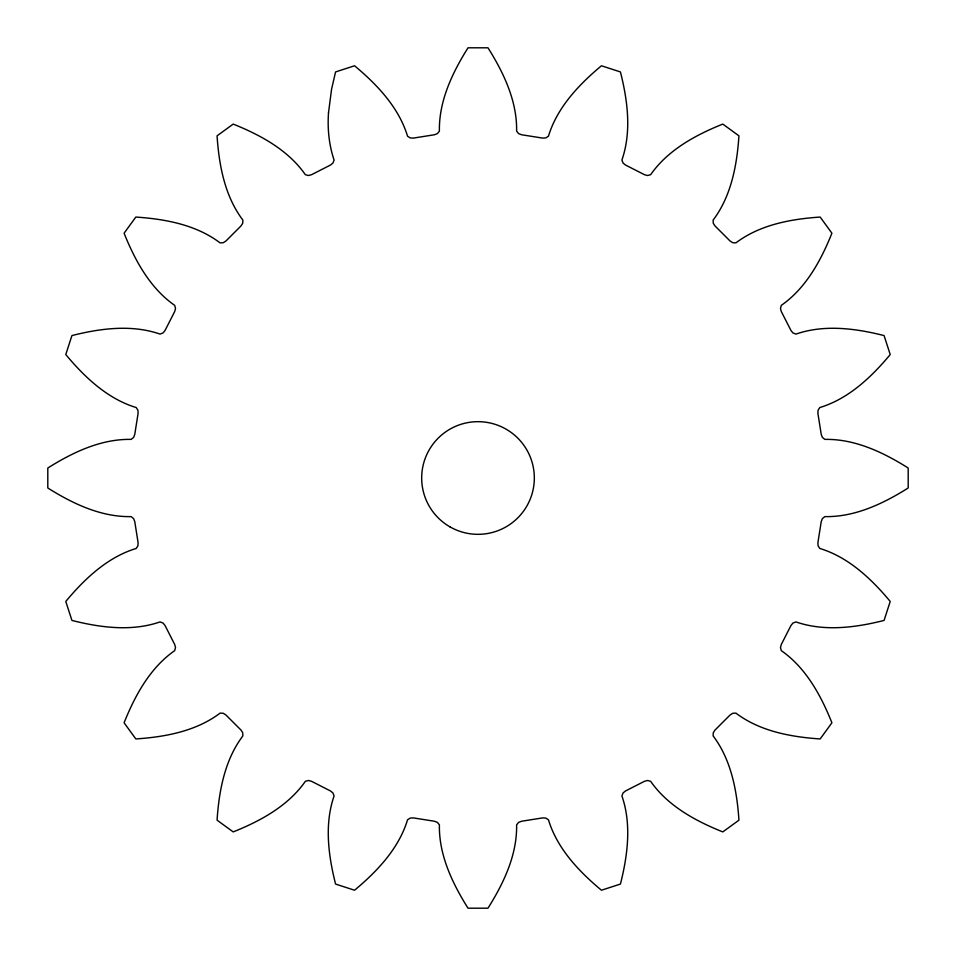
<?xml version="1.0" encoding="UTF-8"?>
<svg xmlns="http://www.w3.org/2000/svg" width="956" height="956" viewBox="0 0 956 956"><rect width="100%" height="100%" fill="white"/><g stroke="black" fill="none" stroke-linecap="round" stroke-linejoin="round"><path stroke-width="1.43" d="M328.505 112.796C327.394 128.797 328.984 144.93 334.086 160.046L332.963 163.022L330.501 165.03L311.501 174.709L308.43 175.522L305.358 174.685C288.186 150.068 260.57 135.059 233.204 124.089L217.06 135.824C219.032 165.245 224.768 196.147 242.872 220.083L242.728 223.25L241.008 225.927L225.927 241.008L223.25 242.728L220.083 242.872C196.147 224.768 165.245 219.032 135.824 217.06L124.089 233.204C135.059 260.57 150.068 288.186 174.685 305.358L175.522 308.43L174.709 311.501L165.03 330.501L163.022 332.963L160.046 334.086C131.689 324.263 100.523 328.35 71.939 335.568L65.773 354.557C84.654 377.19 107.466 398.819 136.182 407.543L137.927 410.196L138.094 413.374L134.76 434.43L133.613 437.394L131.139 439.39C101.133 438.804 72.752 452.319 47.8 468.022L47.8 487.978C72.752 503.681 101.133 517.196 131.139 516.61L133.613 518.606L134.76 521.57L138.094 542.626L137.927 545.804L136.182 548.457C107.466 557.181 84.654 578.81 65.773 601.444L71.939 620.432C100.523 627.65 131.689 631.737 160.046 621.914L163.022 623.037L165.03 625.499L174.709 644.499L175.522 647.571L174.685 650.642C150.068 667.814 135.059 695.43 124.089 722.796L135.824 738.94C165.245 736.968 196.147 731.232 220.083 713.128L223.25 713.272L225.927 714.992L241.008 730.073L242.728 732.75L242.872 735.917C224.768 759.853 219.032 790.755 217.06 820.176L233.204 831.911C260.57 820.941 288.186 805.932 305.358 781.315L308.43 780.478L311.501 781.291L330.501 790.971L332.963 792.978L334.086 795.954C324.263 824.311 328.35 855.477 335.568 884.061L354.557 890.227C377.19 871.346 398.819 848.534 407.543 819.818L410.196 818.073L413.374 817.906L434.43 821.24L437.394 822.387L439.39 824.861C438.804 854.867 452.319 883.248 468.022 908.2L487.978 908.2C503.681 883.248 517.196 854.867 516.61 824.861L518.606 822.387L521.57 821.24L542.626 817.906L545.804 818.073L548.457 819.818C557.181 848.534 578.81 871.346 601.444 890.227L620.432 884.061C627.65 855.477 631.737 824.311 621.914 795.954L623.037 792.978L625.499 790.971L644.499 781.291L647.571 780.478L650.642 781.315C667.814 805.932 695.43 820.941 722.796 831.911L738.94 820.176C736.968 790.755 731.232 759.853 713.128 735.917L713.272 732.75L714.992 730.073L730.073 714.992L732.75 713.272L735.917 713.128C759.853 731.232 790.755 736.968 820.176 738.94L831.911 722.796C820.941 695.43 805.932 667.814 781.315 650.642L780.478 647.571L781.291 644.499L790.971 625.499L792.978 623.037L795.954 621.914C824.311 631.737 855.477 627.65 884.061 620.432L890.227 601.444C871.346 578.81 848.534 557.181 819.818 548.457L818.073 545.804L817.906 542.626L821.24 521.57L822.387 518.606L824.861 516.61C854.867 517.196 883.248 503.681 908.2 487.978L908.2 468.022C883.248 452.319 854.867 438.804 824.861 439.39L822.387 437.394L821.24 434.43L817.906 413.374L818.073 410.196L819.818 407.543C848.534 398.819 871.346 377.19 890.227 354.557L884.061 335.568C855.477 328.35 824.311 324.263 795.954 334.086L792.978 332.963L790.971 330.501L781.291 311.501L780.478 308.43L781.315 305.358C805.932 288.186 820.941 260.57 831.911 233.204L820.176 217.06C790.755 219.032 759.853 224.768 735.917 242.872L732.75 242.728L730.073 241.008L714.992 225.927L713.272 223.25L713.128 220.083C731.232 196.147 736.968 165.245 738.94 135.824L722.796 124.089C695.43 135.059 667.814 150.068 650.642 174.685L647.571 175.522L644.499 174.709L625.499 165.03L623.037 163.022L621.914 160.046C631.737 131.689 627.65 100.523 620.432 71.939L601.444 65.773C578.81 84.654 557.181 107.466 548.457 136.182L545.804 137.927L542.626 138.094L521.57 134.76L518.606 133.613L516.61 131.139C517.196 101.133 503.681 72.752 487.978 47.8L468.022 47.8C452.319 72.752 438.804 101.133 439.39 131.139L437.394 133.613L434.43 134.76L413.374 138.094L410.196 137.927L407.543 136.182C398.819 107.466 377.19 84.654 354.557 65.773L335.568 71.939L331.577 89.195L328.505 112.796M449.834 526.78A56.332 56.332 0 0 0 534.332 478A56.332 56.332 0 0 0 449.834 429.22A56.332 56.332 0 0 0 449.834 526.78"/></g></svg>
